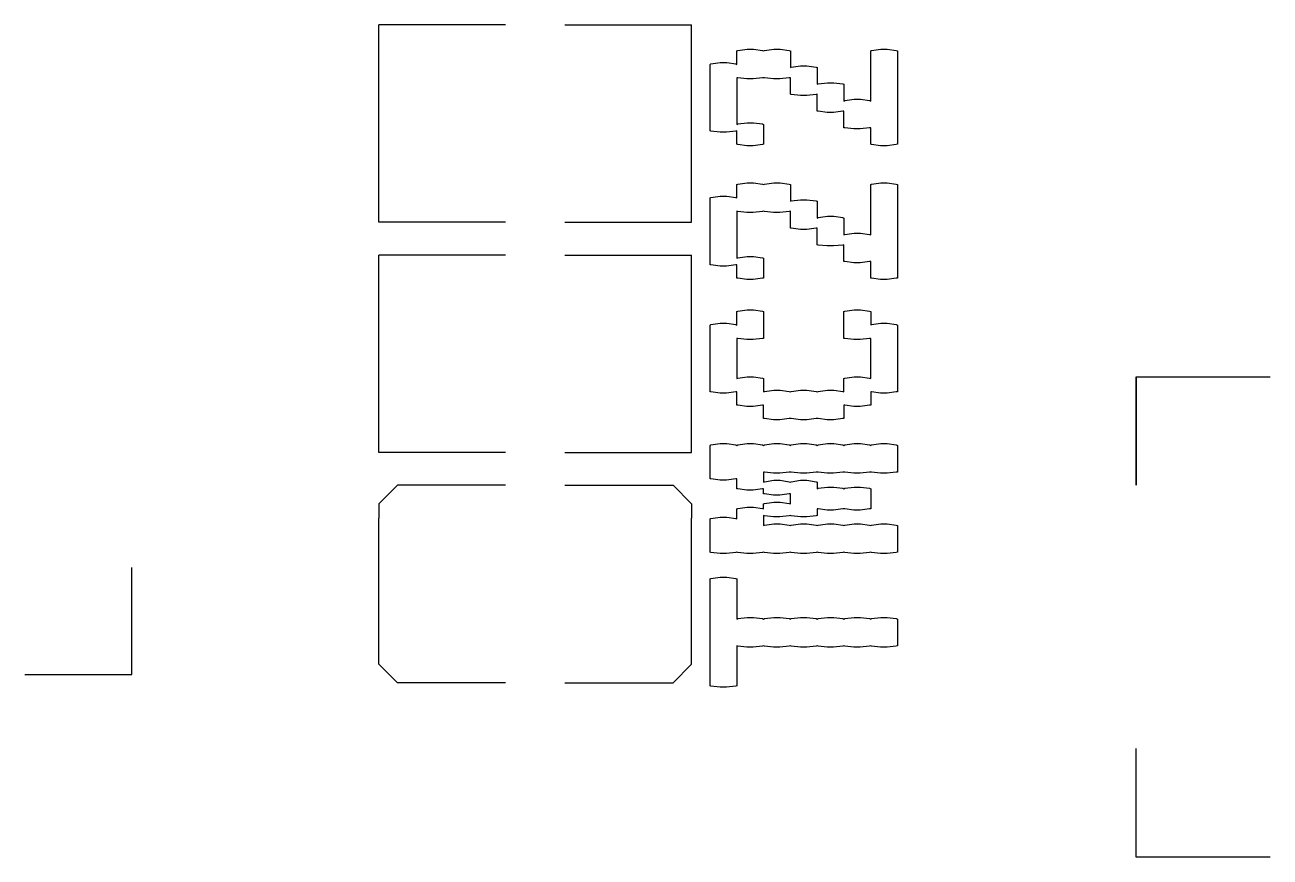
# Model space of a CAD drawing. Extents: x 0 to 132, y 0 to 98.
# Drawn here: x 64.05 to 71.61, y 57.97 to 63.03 of the extents above; entities that cross this region are included whole.
import ezdxf

# ---------------------------------------------------------------- set-up
doc = ezdxf.new("R2010")
doc.units = 0
doc.layers.get('0').update_dxf_attribs({"linetype": 'CONTINUOUS'})

msp = doc.modelspace()

# ---------------------------------------------------------------- linework, layer by layer
at = {"color": 0}
for p, q in [((66.197, 61.8285), (66.197, 63.0273)), ((66.9657, 63.0273), (66.197, 63.0273)), ((67.3269, 63.0273), (68.0956, 63.0273)), ((68.0956, 61.8285), (68.0956, 63.0273)), ((68.3715, 62.8689), (68.3768, 62.8717)), ((68.3715, 62.7874), (68.3715, 62.8689)), ((68.3768, 62.8717), (68.4332, 62.8798)), ((68.4332, 62.8798), (68.4526, 62.8798)), ((68.4526, 62.8798), (68.472, 62.8798)), ((68.472, 62.8798), (68.5271, 62.8717)), ((68.5271, 62.8717), (68.5341, 62.8689)), ((68.5341, 62.8689), (68.5394, 62.8717)), ((68.5394, 62.8717), (68.5959, 62.8798)), ((68.5959, 62.8798), (68.6153, 62.8798)), ((68.6153, 62.8798), (68.6347, 62.8798)), ((68.6347, 62.8798), (68.6897, 62.8717)), ((68.6897, 62.8717), (68.6964, 62.8689)), ((68.6964, 62.8689), (68.6964, 62.7683)), ((69.1843, 62.8689), (69.19, 62.8717)), ((69.1843, 62.5644), (69.1843, 62.8689)), ((69.19, 62.8717), (69.2464, 62.8798)), ((69.2464, 62.8798), (69.2658, 62.8798)), ((69.2658, 62.8798), (69.2848, 62.8798)), ((69.2848, 62.8798), (69.3402, 62.8717)), ((69.3402, 62.8717), (69.3469, 62.8689)), ((69.3469, 62.8689), (69.3469, 62.3013)), ((68.2142, 62.7902), (68.2706, 62.7987)), ((68.2706, 62.7987), (68.29, 62.7987)), ((68.29, 62.7987), (68.3094, 62.7987)), ((68.3094, 62.7987), (68.3645, 62.7902)), ((68.2089, 62.7874), (68.2142, 62.7902)), ((68.2089, 62.3824), (68.2089, 62.7874)), ((68.3645, 62.7902), (68.3715, 62.7874)), ((68.6964, 62.7683), (68.7021, 62.7712)), ((68.7021, 62.7712), (68.7585, 62.7779)), ((68.7585, 62.7779), (68.7779, 62.7779)), ((68.7779, 62.7779), (68.7973, 62.7779)), ((68.7973, 62.7779), (68.8523, 62.7712)), ((68.8523, 62.7712), (68.859, 62.7683)), ((68.859, 62.7683), (68.859, 62.6664)), ((68.3768, 62.7063), (68.3715, 62.7063)), ((68.3715, 62.7063), (68.3715, 62.4223)), ((68.4318, 62.6992), (68.3768, 62.7063)), ((68.4526, 62.6992), (68.4318, 62.6992)), ((68.4706, 62.6992), (68.4526, 62.6992)), ((68.5271, 62.7063), (68.4706, 62.6992)), ((68.5341, 62.7063), (68.5271, 62.7063)), ((68.5394, 62.7063), (68.5341, 62.7063)), ((68.5945, 62.6992), (68.5394, 62.7063)), ((68.6153, 62.6992), (68.5945, 62.6992)), ((68.6333, 62.6992), (68.6153, 62.6992)), ((68.6897, 62.7063), (68.6333, 62.6992)), ((68.6964, 62.7063), (68.6897, 62.7063)), ((68.6964, 62.6057), (68.6964, 62.7063)), ((68.859, 62.6664), (68.8647, 62.6692)), ((68.8647, 62.6692), (68.9211, 62.6759)), ((68.9211, 62.6759), (68.9405, 62.6759)), ((68.9405, 62.6759), (68.9599, 62.6759)), ((68.9599, 62.6759), (69.015, 62.6692)), ((69.015, 62.6692), (69.0217, 62.6664)), ((69.0217, 62.6664), (69.0217, 62.5644)), ((68.7021, 62.6043), (68.6964, 62.6057)), ((68.7571, 62.5972), (68.7021, 62.6043)), ((68.7779, 62.5972), (68.7571, 62.5972)), ((68.7959, 62.5972), (68.7779, 62.5972)), ((68.8523, 62.6043), (68.7959, 62.5972)), ((68.859, 62.6057), (68.8523, 62.6043)), ((68.859, 62.5038), (68.859, 62.6057)), ((69.0217, 62.5644), (69.0273, 62.5669)), ((69.0273, 62.5669), (69.0838, 62.5754)), ((69.0838, 62.5754), (69.1032, 62.5754)), ((69.1032, 62.5754), (69.1226, 62.5754)), ((69.1226, 62.5754), (69.1776, 62.5669)), ((69.1776, 62.5669), (69.1843, 62.5644)), ((68.8647, 62.5023), (68.859, 62.5038)), ((68.9197, 62.4953), (68.8647, 62.5023)), ((68.9405, 62.4953), (68.9197, 62.4953)), ((68.9585, 62.4953), (68.9405, 62.4953)), ((69.015, 62.5023), (68.9585, 62.4953)), ((69.0217, 62.5038), (69.015, 62.5023)), ((69.0217, 62.4018), (69.0217, 62.5038)), ((68.3715, 62.4223), (68.3768, 62.4251)), ((68.3768, 62.4251), (68.4332, 62.4321)), ((68.4332, 62.4321), (68.4526, 62.4321)), ((68.4526, 62.4321), (68.472, 62.4321)), ((68.472, 62.4321), (68.5271, 62.4251)), ((68.5271, 62.4251), (68.5341, 62.4223)), ((68.5341, 62.4223), (68.5341, 62.3013)), ((68.2142, 62.381), (68.2089, 62.3824)), ((68.2696, 62.3743), (68.2142, 62.381)), ((68.29, 62.3743), (68.2696, 62.3743)), ((68.308, 62.3743), (68.29, 62.3743)), ((68.3645, 62.381), (68.308, 62.3743)), ((68.3715, 62.3824), (68.3645, 62.381)), ((68.3715, 62.3013), (68.3715, 62.3824)), ((69.0273, 62.4018), (69.0217, 62.4018)), ((69.0824, 62.3947), (69.0273, 62.4018)), ((69.1032, 62.3947), (69.0824, 62.3947)), ((69.1212, 62.3947), (69.1032, 62.3947)), ((69.1776, 62.4018), (69.1212, 62.3947)), ((69.1843, 62.4018), (69.1776, 62.4018)), ((69.1843, 62.3013), (69.1843, 62.4018)), ((68.3768, 62.2999), (68.3715, 62.3013)), ((68.4318, 62.2928), (68.3768, 62.2999)), ((68.4526, 62.2928), (68.4318, 62.2928)), ((68.4706, 62.2928), (68.4526, 62.2928)), ((68.5271, 62.2999), (68.4706, 62.2928)), ((68.5341, 62.3013), (68.5271, 62.2999)), ((69.19, 62.2999), (69.1843, 62.3013)), ((69.245, 62.2928), (69.19, 62.2999)), ((69.2658, 62.2928), (69.245, 62.2928)), ((69.2838, 62.2928), (69.2658, 62.2928)), ((69.3402, 62.2999), (69.2838, 62.2928)), ((69.3469, 62.3013), (69.3402, 62.2999)), ((68.3715, 62.0571), (68.3768, 62.06)), ((68.3715, 61.976), (68.3715, 62.0571)), ((68.3768, 62.06), (68.4332, 62.067)), ((68.4332, 62.067), (68.4526, 62.067)), ((68.4526, 62.067), (68.472, 62.067)), ((68.472, 62.067), (68.5271, 62.06)), ((68.5271, 62.06), (68.5341, 62.0571)), ((68.5341, 62.0571), (68.5394, 62.06)), ((68.5394, 62.06), (68.5959, 62.067)), ((68.5959, 62.067), (68.6153, 62.067)), ((68.6153, 62.067), (68.6347, 62.067)), ((68.6347, 62.067), (68.6897, 62.06)), ((68.6897, 62.06), (68.6964, 62.0571)), ((68.6964, 62.0571), (68.6964, 61.9552)), ((69.1843, 62.0571), (69.19, 62.06)), ((69.1843, 61.7513), (69.1843, 62.0571)), ((69.19, 62.06), (69.2464, 62.067)), ((69.2464, 62.067), (69.2658, 62.067)), ((69.2658, 62.067), (69.2848, 62.067)), ((69.2848, 62.067), (69.3402, 62.06)), ((69.3402, 62.06), (69.3469, 62.0571)), ((69.3469, 62.0571), (69.3469, 61.4881)), ((68.2089, 61.976), (68.2142, 61.9788)), ((68.2089, 61.5692), (68.2089, 61.976)), ((68.2142, 61.9788), (68.2706, 61.9855)), ((68.2706, 61.9855), (68.29, 61.9855)), ((68.29, 61.9855), (68.3094, 61.9855)), ((68.3094, 61.9855), (68.3645, 61.9788)), ((68.3645, 61.9788), (68.3715, 61.976)), ((68.7021, 61.958), (68.7585, 61.9647)), ((68.7585, 61.9647), (68.7779, 61.9647)), ((68.7779, 61.9647), (68.7973, 61.9647)), ((68.7973, 61.9647), (68.8523, 61.958)), ((68.3768, 61.8931), (68.3715, 61.8945)), ((68.3715, 61.8945), (68.3715, 61.6095)), ((68.4318, 61.8864), (68.3768, 61.8931)), ((68.4526, 61.8864), (68.4318, 61.8864)), ((68.4706, 61.8864), (68.4526, 61.8864)), ((68.5271, 61.8931), (68.4706, 61.8864)), ((68.5341, 61.8945), (68.5271, 61.8931)), ((68.5394, 61.8931), (68.5341, 61.8945)), ((68.5945, 61.8864), (68.5394, 61.8931)), ((68.6153, 61.8864), (68.5945, 61.8864)), ((68.6333, 61.8864), (68.6153, 61.8864)), ((68.6897, 61.8931), (68.6333, 61.8864)), ((68.6964, 61.8945), (68.6897, 61.8931)), ((68.6964, 61.9552), (68.7021, 61.958)), ((68.6964, 61.7926), (68.6964, 61.8945)), ((68.8523, 61.958), (68.859, 61.9552)), ((68.859, 61.9552), (68.859, 61.8532)), ((66.9657, 61.8285), (66.197, 61.8285)), ((67.3269, 61.8285), (68.0956, 61.8285)), ((68.859, 61.8532), (68.8647, 61.8561)), ((68.8647, 61.8561), (68.9211, 61.8642)), ((68.9211, 61.8642), (68.9405, 61.8642)), ((68.9405, 61.8642), (68.9599, 61.8642)), ((68.9599, 61.8642), (69.015, 61.8561)), ((69.015, 61.8561), (69.0217, 61.8532)), ((69.0217, 61.8532), (69.0217, 61.7513)), ((68.7021, 61.7911), (68.6964, 61.7926)), ((68.7571, 61.7844), (68.7021, 61.7911)), ((68.7779, 61.7844), (68.7571, 61.7844)), ((68.7959, 61.7844), (68.7779, 61.7844)), ((68.8523, 61.7911), (68.7959, 61.7844)), ((68.859, 61.7926), (68.8523, 61.7911)), ((68.859, 61.6906), (68.859, 61.7926)), ((69.0217, 61.7513), (69.0273, 61.7541)), ((69.0273, 61.7541), (69.0838, 61.7622)), ((69.0838, 61.7622), (69.1032, 61.7622)), ((69.1032, 61.7622), (69.1226, 61.7622)), ((69.1226, 61.7622), (69.1776, 61.7541)), ((69.1776, 61.7541), (69.1843, 61.7513)), ((68.8647, 61.6892), (68.859, 61.6906)), ((68.9197, 61.6839), (68.8647, 61.6892)), ((68.9405, 61.6839), (68.9197, 61.6839)), ((68.9585, 61.6839), (68.9405, 61.6839)), ((69.015, 61.6892), (68.9585, 61.6839)), ((69.0217, 61.6906), (69.015, 61.6892)), ((69.0217, 61.5887), (69.0217, 61.6906)), ((66.197, 60.4284), (66.197, 61.6285)), ((66.9657, 61.6285), (66.197, 61.6285)), ((67.3269, 61.6285), (68.0956, 61.6285)), ((68.0956, 60.4284), (68.0956, 61.6285)), ((68.3715, 61.6095), (68.3768, 61.6119)), ((68.3768, 61.6119), (68.4332, 61.6204)), ((68.4332, 61.6204), (68.4526, 61.6204)), ((68.4526, 61.6204), (68.472, 61.6204)), ((68.472, 61.6204), (68.5271, 61.6119)), ((68.5271, 61.6119), (68.5341, 61.6095)), ((68.5341, 61.6095), (68.5341, 61.4881)), ((69.0273, 61.5887), (69.0217, 61.5887)), ((69.0824, 61.5819), (69.0273, 61.5887)), ((69.1776, 61.5887), (69.1212, 61.5819)), ((69.1843, 61.5887), (69.1776, 61.5887)), ((69.1843, 61.4881), (69.1843, 61.5887)), ((68.2142, 61.5678), (68.2089, 61.5692)), ((68.2696, 61.5611), (68.2142, 61.5678)), ((68.29, 61.5611), (68.2696, 61.5611)), ((68.308, 61.5611), (68.29, 61.5611)), ((68.3645, 61.5678), (68.308, 61.5611)), ((68.3715, 61.5692), (68.3645, 61.5678)), ((68.3715, 61.4881), (68.3715, 61.5692)), ((69.1032, 61.5819), (69.0824, 61.5819)), ((69.1212, 61.5819), (69.1032, 61.5819)), ((68.3768, 61.4867), (68.3715, 61.4881)), ((68.4318, 61.4796), (68.3768, 61.4867)), ((68.4526, 61.4796), (68.4318, 61.4796)), ((68.4706, 61.4796), (68.4526, 61.4796)), ((68.5271, 61.4867), (68.4706, 61.4796)), ((68.5341, 61.4881), (68.5271, 61.4867)), ((69.19, 61.4867), (69.1843, 61.4881)), ((69.245, 61.4796), (69.19, 61.4867)), ((69.2658, 61.4796), (69.245, 61.4796)), ((69.2838, 61.4796), (69.2658, 61.4796)), ((69.3402, 61.4867), (69.2838, 61.4796)), ((69.3469, 61.4881), (69.3402, 61.4867)), ((68.3715, 61.2842), (68.3768, 61.287)), ((68.3715, 61.2027), (68.3715, 61.2842)), ((68.3768, 61.287), (68.4332, 61.2951)), ((68.4332, 61.2951), (68.4526, 61.2951)), ((68.4526, 61.2951), (68.472, 61.2951)), ((68.472, 61.2951), (68.5271, 61.287)), ((68.5271, 61.287), (68.5341, 61.2842)), ((68.5341, 61.2842), (68.5341, 61.1216)), ((69.0217, 61.2842), (69.0273, 61.287)), ((69.0217, 61.1216), (69.0217, 61.2842)), ((69.0273, 61.287), (69.0838, 61.2951)), ((69.0838, 61.2951), (69.1032, 61.2951)), ((69.1032, 61.2951), (69.1226, 61.2951)), ((69.1226, 61.2951), (69.1776, 61.287)), ((69.1776, 61.287), (69.1843, 61.2842)), ((69.1843, 61.2842), (69.1843, 61.2027)), ((68.2089, 61.2027), (68.2142, 61.2055)), ((68.2142, 61.2055), (68.2706, 61.214)), ((68.2706, 61.214), (68.29, 61.214)), ((68.29, 61.214), (68.3094, 61.214)), ((68.3094, 61.214), (68.3645, 61.2055)), ((68.3645, 61.2055), (68.3715, 61.2027)), ((69.1843, 61.2027), (69.19, 61.2055)), ((69.19, 61.2055), (69.2464, 61.214)), ((69.2464, 61.214), (69.2658, 61.214)), ((69.2658, 61.214), (69.2848, 61.214)), ((69.2848, 61.214), (69.3402, 61.2055)), ((69.3402, 61.2055), (69.3469, 61.2027)), ((68.2089, 60.7963), (68.2089, 61.2027)), ((69.3469, 61.2027), (69.3469, 60.7963)), ((68.3768, 61.1216), (68.3715, 61.1216)), ((68.3715, 61.1216), (68.3715, 60.8774)), ((68.4318, 61.1145), (68.3768, 61.1216)), ((68.4526, 61.1145), (68.4318, 61.1145)), ((68.4706, 61.1145), (68.4526, 61.1145)), ((68.5271, 61.1216), (68.4706, 61.1145)), ((68.5341, 61.1216), (68.5271, 61.1216)), ((69.0273, 61.1216), (69.0217, 61.1216)), ((69.0824, 61.1145), (69.0273, 61.1216)), ((69.1032, 61.1145), (69.0824, 61.1145)), ((69.1212, 61.1145), (69.1032, 61.1145)), ((69.1776, 61.1216), (69.1212, 61.1145)), ((69.1843, 61.1216), (69.1776, 61.1216)), ((69.1843, 60.8774), (69.1843, 61.1216)), ((68.3715, 60.8774), (68.3768, 60.8803)), ((68.3768, 60.8803), (68.4332, 60.8887)), ((68.4332, 60.8887), (68.4526, 60.8887)), ((68.4526, 60.8887), (68.472, 60.8887)), ((68.472, 60.8887), (68.5271, 60.8803)), ((68.5271, 60.8803), (68.5341, 60.8774)), ((68.5341, 60.8774), (68.5341, 60.7963)), ((69.0217, 60.8774), (69.0273, 60.8803)), ((69.0217, 60.7963), (69.0217, 60.8774)), ((69.0273, 60.8803), (69.0838, 60.8887)), ((69.0838, 60.8887), (69.1032, 60.8887)), ((69.1032, 60.8887), (69.1226, 60.8887)), ((69.1226, 60.8887), (69.1776, 60.8803)), ((69.1776, 60.8803), (69.1843, 60.8774)), ((70.7969, 60.2287), (70.7969, 60.8887)), ((70.7969, 60.8887), (70.7969, 60.2287)), ((70.7969, 60.2287), (70.7969, 60.8887)), ((70.7969, 60.8887), (71.6111, 60.8887)), ((68.2142, 60.7963), (68.2089, 60.7963)), ((68.2696, 60.7893), (68.2142, 60.7963)), ((68.29, 60.7893), (68.2696, 60.7893)), ((68.308, 60.7893), (68.29, 60.7893)), ((68.3645, 60.7963), (68.308, 60.7893)), ((68.3715, 60.7963), (68.3645, 60.7963)), ((68.3715, 60.7148), (68.3715, 60.7963)), ((68.5341, 60.7963), (68.5394, 60.7991)), ((68.5394, 60.7991), (68.5959, 60.8072)), ((68.5959, 60.8072), (68.6153, 60.8072)), ((68.6153, 60.8072), (68.6347, 60.8072)), ((68.6347, 60.8072), (68.6897, 60.7991)), ((68.6897, 60.7991), (68.6964, 60.7963)), ((68.6964, 60.7963), (68.7021, 60.7991)), ((68.7021, 60.7991), (68.7585, 60.8072)), ((68.7585, 60.8072), (68.7779, 60.8072)), ((68.7779, 60.8072), (68.7973, 60.8072)), ((68.7973, 60.8072), (68.8523, 60.7991)), ((68.8523, 60.7991), (68.859, 60.7963)), ((68.859, 60.7963), (68.8647, 60.7991)), ((68.8647, 60.7991), (68.9211, 60.8072)), ((68.9211, 60.8072), (68.9405, 60.8072)), ((68.9405, 60.8072), (68.9599, 60.8072)), ((68.9599, 60.8072), (69.015, 60.7991)), ((69.015, 60.7991), (69.0217, 60.7963)), ((69.19, 60.7963), (69.1843, 60.7963)), ((69.1843, 60.7963), (69.1843, 60.7148)), ((69.245, 60.7893), (69.19, 60.7963)), ((69.2658, 60.7893), (69.245, 60.7893)), ((69.2838, 60.7893), (69.2658, 60.7893)), ((69.3402, 60.7963), (69.2838, 60.7893)), ((69.3469, 60.7963), (69.3402, 60.7963)), ((68.3768, 60.7148), (68.3715, 60.7148)), ((68.4318, 60.7081), (68.3768, 60.7148)), ((68.4526, 60.7081), (68.4318, 60.7081)), ((68.4706, 60.7081), (68.4526, 60.7081)), ((68.5271, 60.7148), (68.4706, 60.7081)), ((68.5341, 60.7148), (68.5271, 60.7148)), ((68.5341, 60.6337), (68.5341, 60.7148)), ((69.0273, 60.7148), (69.0217, 60.7148)), ((69.0217, 60.7148), (69.0217, 60.6337)), ((69.0824, 60.7081), (69.0273, 60.7148)), ((69.1032, 60.7081), (69.0824, 60.7081)), ((69.1212, 60.7081), (69.1032, 60.7081)), ((69.1776, 60.7148), (69.1212, 60.7081)), ((69.1843, 60.7148), (69.1776, 60.7148)), ((68.5394, 60.6337), (68.5341, 60.6337)), ((68.5945, 60.6266), (68.5394, 60.6337)), ((68.6153, 60.6266), (68.5945, 60.6266)), ((68.6333, 60.6266), (68.6153, 60.6266)), ((68.6897, 60.6337), (68.6333, 60.6266)), ((68.6964, 60.6337), (68.6897, 60.6337)), ((68.7021, 60.6337), (68.6964, 60.6337)), ((68.7571, 60.6266), (68.7021, 60.6337)), ((68.7779, 60.6266), (68.7571, 60.6266)), ((68.7959, 60.6266), (68.7779, 60.6266)), ((68.8523, 60.6337), (68.7959, 60.6266)), ((68.859, 60.6337), (68.8523, 60.6337)), ((68.8647, 60.6337), (68.859, 60.6337)), ((68.9197, 60.6266), (68.8647, 60.6337)), ((68.9405, 60.6266), (68.9197, 60.6266)), ((68.9585, 60.6266), (68.9405, 60.6266)), ((69.015, 60.6337), (68.9585, 60.6266)), ((69.0217, 60.6337), (69.015, 60.6337)), ((68.2089, 60.4711), (68.2142, 60.4739)), ((68.2089, 60.2686), (68.2089, 60.4711)), ((68.2142, 60.4739), (68.2706, 60.482)), ((68.2706, 60.482), (68.29, 60.482)), ((68.29, 60.482), (68.3094, 60.482)), ((68.3094, 60.482), (68.3645, 60.4739)), ((68.3645, 60.4739), (68.3715, 60.4711)), ((68.3715, 60.4711), (68.3768, 60.4739)), ((68.3768, 60.4739), (68.4332, 60.482)), ((68.4332, 60.482), (68.4526, 60.482)), ((68.4526, 60.482), (68.472, 60.482)), ((68.472, 60.482), (68.5271, 60.4739)), ((68.5271, 60.4739), (68.5341, 60.4711)), ((68.5341, 60.4711), (68.5394, 60.4739)), ((68.5394, 60.4739), (68.5959, 60.482)), ((68.5959, 60.482), (68.6153, 60.482)), ((68.6153, 60.482), (68.6347, 60.482)), ((68.6347, 60.482), (68.6897, 60.4739)), ((68.6897, 60.4739), (68.6964, 60.4711)), ((68.6964, 60.4711), (68.7021, 60.4739)), ((68.7021, 60.4739), (68.7585, 60.482)), ((68.7585, 60.482), (68.7779, 60.482)), ((68.7779, 60.482), (68.7973, 60.482)), ((68.7973, 60.482), (68.8523, 60.4739)), ((68.8523, 60.4739), (68.859, 60.4711)), ((68.859, 60.4711), (68.8647, 60.4739)), ((68.8647, 60.4739), (68.9211, 60.482)), ((68.9211, 60.482), (68.9405, 60.482)), ((68.9405, 60.482), (68.9599, 60.482)), ((68.9599, 60.482), (69.015, 60.4739)), ((69.015, 60.4739), (69.0217, 60.4711)), ((69.0217, 60.4711), (69.0273, 60.4739)), ((69.0273, 60.4739), (69.0838, 60.482)), ((69.0838, 60.482), (69.1032, 60.482)), ((69.1032, 60.482), (69.1226, 60.482)), ((69.1226, 60.482), (69.1776, 60.4739)), ((69.1776, 60.4739), (69.1843, 60.4711)), ((69.1843, 60.4711), (69.19, 60.4739)), ((69.19, 60.4739), (69.2464, 60.482)), ((69.2464, 60.482), (69.2658, 60.482)), ((69.2658, 60.482), (69.2848, 60.482)), ((69.2848, 60.482), (69.3402, 60.4739)), ((69.3402, 60.4739), (69.3469, 60.4711)), ((69.3469, 60.4711), (69.3469, 60.3084)), ((66.9657, 60.4284), (66.197, 60.4284)), ((67.3269, 60.4284), (68.0956, 60.4284)), ((68.5394, 60.3084), (68.5341, 60.3084)), ((68.5341, 60.3084), (68.5341, 60.2477)), ((68.5945, 60.3017), (68.5394, 60.3084)), ((68.6153, 60.3017), (68.5945, 60.3017)), ((68.6333, 60.3017), (68.6153, 60.3017)), ((68.6897, 60.3084), (68.6333, 60.3017)), ((68.6964, 60.3084), (68.6897, 60.3084)), ((68.7021, 60.3084), (68.6964, 60.3084)), ((68.7571, 60.3017), (68.7021, 60.3084)), ((68.7779, 60.3017), (68.7571, 60.3017)), ((68.7959, 60.3017), (68.7779, 60.3017)), ((68.8523, 60.3084), (68.7959, 60.3017)), ((68.859, 60.3084), (68.8523, 60.3084)), ((68.8647, 60.3084), (68.859, 60.3084)), ((68.9197, 60.3017), (68.8647, 60.3084)), ((68.9405, 60.3017), (68.9197, 60.3017)), ((68.9585, 60.3017), (68.9405, 60.3017)), ((69.015, 60.3084), (68.9585, 60.3017)), ((69.0217, 60.3084), (69.015, 60.3084)), ((69.0273, 60.3084), (69.0217, 60.3084)), ((69.0824, 60.3017), (69.0273, 60.3084)), ((69.1032, 60.3017), (69.0824, 60.3017)), ((69.1212, 60.3017), (69.1032, 60.3017)), ((69.1776, 60.3084), (69.1212, 60.3017)), ((69.1843, 60.3084), (69.1776, 60.3084)), ((69.19, 60.3084), (69.1843, 60.3084)), ((69.245, 60.3017), (69.19, 60.3084)), ((69.2658, 60.3017), (69.245, 60.3017)), ((69.2838, 60.3017), (69.2658, 60.3017)), ((69.3402, 60.3084), (69.2838, 60.3017)), ((69.3469, 60.3084), (69.3402, 60.3084)), ((66.3085, 60.2287), (66.197, 60.1169)), ((66.3455, 60.2287), (66.3085, 60.2287)), ((66.9657, 60.2287), (66.3455, 60.2287)), ((67.3269, 60.2287), (67.9468, 60.2287)), ((67.9468, 60.2287), (67.9842, 60.2287)), ((67.9842, 60.2287), (68.0956, 60.1169)), ((68.2142, 60.2671), (68.2089, 60.2686)), ((68.2696, 60.2601), (68.2142, 60.2671)), ((68.29, 60.2601), (68.2696, 60.2601)), ((68.308, 60.2601), (68.29, 60.2601)), ((68.3645, 60.2671), (68.308, 60.2601)), ((68.3715, 60.2686), (68.3645, 60.2671)), ((68.3715, 60.2079), (68.3715, 60.2686)), ((68.5341, 60.2477), (68.5394, 60.2506)), ((68.5394, 60.2506), (68.5959, 60.259)), ((68.5959, 60.259), (68.6153, 60.259)), ((68.6153, 60.259), (68.6347, 60.259)), ((68.6347, 60.259), (68.6897, 60.2506)), ((68.6897, 60.2506), (68.6964, 60.2477)), ((68.6964, 60.2477), (68.7021, 60.2506)), ((68.7021, 60.2506), (68.7585, 60.259)), ((68.7585, 60.259), (68.7779, 60.259)), ((68.7779, 60.259), (68.7973, 60.259)), ((68.7973, 60.259), (68.8523, 60.2506)), ((68.8523, 60.2506), (68.859, 60.2477)), ((68.859, 60.2477), (68.859, 60.2079)), ((68.3768, 60.2065), (68.3715, 60.2079)), ((68.4318, 60.1998), (68.3768, 60.2065)), ((68.4526, 60.1998), (68.4318, 60.1998)), ((68.4706, 60.1998), (68.4526, 60.1998)), ((68.5271, 60.2065), (68.4706, 60.1998)), ((68.5341, 60.2079), (68.5271, 60.2065)), ((68.5341, 60.1775), (68.5341, 60.2079)), ((68.5394, 60.1761), (68.5341, 60.1775)), ((68.5945, 60.1694), (68.5394, 60.1761)), ((68.6153, 60.1694), (68.5945, 60.1694)), ((68.6333, 60.1694), (68.6153, 60.1694)), ((68.6897, 60.1761), (68.6333, 60.1694)), ((68.6964, 60.1775), (68.6897, 60.1761)), ((68.6964, 60.1155), (68.6964, 60.1775)), ((68.859, 60.2079), (68.8647, 60.2107)), ((68.8647, 60.2107), (68.9211, 60.2174)), ((68.9211, 60.2174), (68.9405, 60.2174)), ((68.9405, 60.2174), (68.9599, 60.2174)), ((68.9599, 60.2174), (69.015, 60.2107)), ((69.015, 60.2107), (69.0217, 60.2079)), ((69.0217, 60.2079), (69.0273, 60.2107)), ((69.0273, 60.2107), (69.0838, 60.2174)), ((69.0838, 60.2174), (69.1032, 60.2174)), ((69.1032, 60.2174), (69.1226, 60.2174)), ((69.1226, 60.2174), (69.1776, 60.2107)), ((69.1776, 60.2107), (69.1843, 60.2079)), ((69.1843, 60.2079), (69.1843, 60.0851)), ((66.197, 60.1169), (66.197, 60.0784)), ((66.197, 60.0784), (66.197, 60.0287)), ((68.0956, 60.1169), (68.0956, 60.0784)), ((68.0956, 60.0784), (68.0956, 60.0287)), ((68.3715, 60.0851), (68.3768, 60.0879)), ((68.3715, 60.0244), (68.3715, 60.0851)), ((68.3768, 60.0879), (68.4332, 60.0964)), ((68.4332, 60.0964), (68.4526, 60.0964)), ((68.4526, 60.0964), (68.472, 60.0964)), ((68.472, 60.0964), (68.5271, 60.0879)), ((68.5271, 60.0879), (68.5341, 60.0851)), ((68.5341, 60.1155), (68.5394, 60.1183)), ((68.5341, 60.0851), (68.5341, 60.1155)), ((68.5394, 60.1183), (68.5959, 60.1267)), ((68.5959, 60.1267), (68.6153, 60.1267)), ((68.6153, 60.1267), (68.6347, 60.1267)), ((68.6347, 60.1267), (68.6897, 60.1183)), ((68.6897, 60.1183), (68.6964, 60.1155)), ((68.8647, 60.0851), (68.859, 60.0851)), ((68.859, 60.0851), (68.859, 60.0452)), ((68.9197, 60.0784), (68.8647, 60.0851)), ((68.9405, 60.0784), (68.9197, 60.0784)), ((68.9585, 60.0784), (68.9405, 60.0784)), ((69.015, 60.0851), (68.9585, 60.0784)), ((69.0217, 60.0851), (69.015, 60.0851)), ((69.0273, 60.0851), (69.0217, 60.0851)), ((69.0824, 60.0784), (69.0273, 60.0851)), ((69.1032, 60.0784), (69.0824, 60.0784)), ((69.1212, 60.0784), (69.1032, 60.0784)), ((69.1776, 60.0851), (69.1212, 60.0784)), ((69.1843, 60.0851), (69.1776, 60.0851)), ((66.197, 59.2282), (66.197, 60.0287)), ((68.0956, 59.2282), (68.0956, 60.0287)), ((68.2089, 60.0244), (68.2142, 60.0273)), ((68.2089, 59.8219), (68.2089, 60.0244)), ((68.2142, 60.0273), (68.2706, 60.0343)), ((68.2706, 60.0343), (68.29, 60.0343)), ((68.29, 60.0343), (68.3094, 60.0343)), ((68.3094, 60.0343), (68.3645, 60.0273)), ((68.3645, 60.0273), (68.3715, 60.0244)), ((68.5394, 60.0438), (68.5341, 60.0452)), ((68.5341, 60.0452), (68.5341, 59.9846)), ((68.5945, 60.0371), (68.5394, 60.0438)), ((68.5394, 59.986), (68.5959, 59.9944)), ((68.6153, 60.0371), (68.5945, 60.0371)), ((68.5959, 59.9944), (68.6153, 59.9944)), ((68.6333, 60.0371), (68.6153, 60.0371)), ((68.6153, 59.9944), (68.6347, 59.9944)), ((68.6897, 60.0438), (68.6333, 60.0371)), ((68.6347, 59.9944), (68.6897, 59.986)), ((68.6964, 60.0452), (68.6897, 60.0438)), ((68.7021, 60.0438), (68.6964, 60.0452)), ((68.7571, 60.0371), (68.7021, 60.0438)), ((68.7021, 59.986), (68.7585, 59.9944)), ((68.7779, 60.0371), (68.7571, 60.0371)), ((68.7585, 59.9944), (68.7779, 59.9944)), ((68.7959, 60.0371), (68.7779, 60.0371)), ((68.7779, 59.9944), (68.7973, 59.9944)), ((68.8523, 60.0438), (68.7959, 60.0371)), ((68.7973, 59.9944), (68.8523, 59.986)), ((68.859, 60.0452), (68.8523, 60.0438)), ((68.8647, 59.986), (68.9211, 59.9944)), ((68.9211, 59.9944), (68.9405, 59.9944)), ((68.9405, 59.9944), (68.9599, 59.9944)), ((68.9599, 59.9944), (69.015, 59.986)), ((69.0273, 59.986), (69.0838, 59.9944)), ((69.0838, 59.9944), (69.1032, 59.9944)), ((69.1032, 59.9944), (69.1226, 59.9944)), ((69.1226, 59.9944), (69.1776, 59.986)), ((69.19, 59.986), (69.2464, 59.9944)), ((69.2464, 59.9944), (69.2658, 59.9944)), ((69.2658, 59.9944), (69.2848, 59.9944)), ((69.2848, 59.9944), (69.3402, 59.986)), ((68.5341, 59.9846), (68.5394, 59.986)), ((68.6897, 59.986), (68.6964, 59.9846)), ((68.6964, 59.9846), (68.7021, 59.986)), ((68.8523, 59.986), (68.859, 59.9846)), ((68.859, 59.9846), (68.8647, 59.986)), ((69.015, 59.986), (69.0217, 59.9846)), ((69.0217, 59.9846), (69.0273, 59.986)), ((69.1776, 59.986), (69.1843, 59.9846)), ((69.1843, 59.9846), (69.19, 59.986)), ((69.3402, 59.986), (69.3469, 59.9846)), ((69.3469, 59.9846), (69.3469, 59.8219)), ((68.2142, 59.8205), (68.2089, 59.8219)), ((68.2696, 59.8138), (68.2142, 59.8205)), ((68.29, 59.8138), (68.2696, 59.8138)), ((68.308, 59.8138), (68.29, 59.8138)), ((68.3645, 59.8205), (68.308, 59.8138)), ((68.3715, 59.8219), (68.3645, 59.8205)), ((68.3768, 59.8205), (68.3715, 59.8219)), ((68.4318, 59.8138), (68.3768, 59.8205)), ((68.4526, 59.8138), (68.4318, 59.8138)), ((68.4706, 59.8138), (68.4526, 59.8138)), ((68.5271, 59.8205), (68.4706, 59.8138)), ((68.5341, 59.8219), (68.5271, 59.8205)), ((68.5394, 59.8205), (68.5341, 59.8219)), ((68.5945, 59.8138), (68.5394, 59.8205)), ((68.6153, 59.8138), (68.5945, 59.8138)), ((68.6333, 59.8138), (68.6153, 59.8138)), ((68.6897, 59.8205), (68.6333, 59.8138)), ((68.6964, 59.8219), (68.6897, 59.8205)), ((68.7021, 59.8205), (68.6964, 59.8219)), ((68.7571, 59.8138), (68.7021, 59.8205)), ((68.7779, 59.8138), (68.7571, 59.8138)), ((68.7959, 59.8138), (68.7779, 59.8138)), ((68.8523, 59.8205), (68.7959, 59.8138)), ((68.859, 59.8219), (68.8523, 59.8205)), ((68.8647, 59.8205), (68.859, 59.8219)), ((68.9197, 59.8138), (68.8647, 59.8205)), ((68.9405, 59.8138), (68.9197, 59.8138)), ((68.9585, 59.8138), (68.9405, 59.8138)), ((69.015, 59.8205), (68.9585, 59.8138)), ((69.0217, 59.8219), (69.015, 59.8205)), ((69.0273, 59.8205), (69.0217, 59.8219)), ((69.0824, 59.8138), (69.0273, 59.8205)), ((69.1032, 59.8138), (69.0824, 59.8138)), ((69.1212, 59.8138), (69.1032, 59.8138)), ((69.1776, 59.8205), (69.1212, 59.8138)), ((69.1843, 59.8219), (69.1776, 59.8205)), ((69.19, 59.8205), (69.1843, 59.8219)), ((69.245, 59.8138), (69.19, 59.8205)), ((69.2658, 59.8138), (69.245, 59.8138)), ((69.2838, 59.8138), (69.2658, 59.8138)), ((69.3402, 59.8205), (69.2838, 59.8138)), ((69.3469, 59.8219), (69.3402, 59.8205)), ((64.6963, 59.0793), (64.6963, 59.7285)), ((68.2089, 59.6593), (68.2142, 59.6621)), ((68.2089, 59.0091), (68.2089, 59.6593)), ((68.2142, 59.6621), (68.2706, 59.6692)), ((68.2706, 59.6692), (68.29, 59.6692)), ((68.29, 59.6692), (68.3094, 59.6692)), ((68.3094, 59.6692), (68.3645, 59.6621)), ((68.3645, 59.6621), (68.3715, 59.6593)), ((68.3715, 59.6593), (68.3715, 59.4155)), ((68.3715, 59.4155), (68.3768, 59.4184)), ((68.3768, 59.4184), (68.4332, 59.4251)), ((68.4332, 59.4251), (68.4526, 59.4251)), ((68.4526, 59.4251), (68.472, 59.4251)), ((68.472, 59.4251), (68.5271, 59.4184)), ((68.5271, 59.4184), (68.5341, 59.4155)), ((68.5341, 59.4155), (68.5394, 59.4184)), ((68.5394, 59.4184), (68.5959, 59.4251)), ((68.5959, 59.4251), (68.6153, 59.4251)), ((68.6153, 59.4251), (68.6347, 59.4251)), ((68.6347, 59.4251), (68.6897, 59.4184)), ((68.6897, 59.4184), (68.6964, 59.4155)), ((68.6964, 59.4155), (68.7021, 59.4184)), ((68.7021, 59.4184), (68.7585, 59.4251)), ((68.7585, 59.4251), (68.7779, 59.4251)), ((68.7779, 59.4251), (68.7973, 59.4251)), ((68.7973, 59.4251), (68.8523, 59.4184)), ((68.8523, 59.4184), (68.859, 59.4155)), ((68.859, 59.4155), (68.8647, 59.4184)), ((68.8647, 59.4184), (68.9211, 59.4251)), ((68.9211, 59.4251), (68.9405, 59.4251)), ((68.9405, 59.4251), (68.9599, 59.4251)), ((68.9599, 59.4251), (69.015, 59.4184)), ((69.015, 59.4184), (69.0217, 59.4155)), ((69.0217, 59.4155), (69.0273, 59.4184)), ((69.0273, 59.4184), (69.0838, 59.4251)), ((69.0838, 59.4251), (69.1032, 59.4251)), ((69.1032, 59.4251), (69.1226, 59.4251)), ((69.1226, 59.4251), (69.1776, 59.4184)), ((69.1776, 59.4184), (69.1843, 59.4155)), ((69.1843, 59.4155), (69.19, 59.4184)), ((69.19, 59.4184), (69.2464, 59.4251)), ((69.2464, 59.4251), (69.2658, 59.4251)), ((69.2658, 59.4251), (69.2848, 59.4251)), ((69.2848, 59.4251), (69.3402, 59.4184)), ((69.3402, 59.4184), (69.3469, 59.4155)), ((69.3469, 59.4155), (69.3469, 59.2529)), ((68.3768, 59.2515), (68.3715, 59.2529)), ((68.3715, 59.2529), (68.3715, 59.0091)), ((68.4318, 59.2448), (68.3768, 59.2515)), ((68.4526, 59.2448), (68.4318, 59.2448)), ((68.4706, 59.2448), (68.4526, 59.2448)), ((68.5271, 59.2515), (68.4706, 59.2448)), ((68.5341, 59.2529), (68.5271, 59.2515)), ((68.5394, 59.2515), (68.5341, 59.2529)), ((68.5945, 59.2448), (68.5394, 59.2515)), ((68.6153, 59.2448), (68.5945, 59.2448)), ((68.6333, 59.2448), (68.6153, 59.2448)), ((68.6897, 59.2515), (68.6333, 59.2448)), ((68.6964, 59.2529), (68.6897, 59.2515)), ((68.7021, 59.2515), (68.6964, 59.2529)), ((68.7571, 59.2448), (68.7021, 59.2515)), ((68.7779, 59.2448), (68.7571, 59.2448)), ((68.7959, 59.2448), (68.7779, 59.2448)), ((68.8523, 59.2515), (68.7959, 59.2448)), ((68.859, 59.2529), (68.8523, 59.2515)), ((68.8647, 59.2515), (68.859, 59.2529)), ((68.9197, 59.2448), (68.8647, 59.2515)), ((68.9405, 59.2448), (68.9197, 59.2448)), ((68.9585, 59.2448), (68.9405, 59.2448)), ((69.015, 59.2515), (68.9585, 59.2448)), ((69.0217, 59.2529), (69.015, 59.2515)), ((69.0273, 59.2515), (69.0217, 59.2529)), ((69.0824, 59.2448), (69.0273, 59.2515)), ((69.1032, 59.2448), (69.0824, 59.2448)), ((69.1212, 59.2448), (69.1032, 59.2448)), ((69.1776, 59.2515), (69.1212, 59.2448)), ((69.1843, 59.2529), (69.1776, 59.2515)), ((69.19, 59.2515), (69.1843, 59.2529)), ((69.245, 59.2448), (69.19, 59.2515)), ((69.2658, 59.2448), (69.245, 59.2448)), ((69.2838, 59.2448), (69.2658, 59.2448)), ((69.3402, 59.2515), (69.2838, 59.2448)), ((69.3469, 59.2529), (69.3402, 59.2515)), ((66.197, 59.1785), (66.197, 59.2282)), ((66.197, 59.1414), (66.197, 59.1785)), ((68.0956, 59.1785), (68.0956, 59.2282)), ((68.0956, 59.1414), (68.0956, 59.1785)), ((66.3085, 59.0282), (66.197, 59.1414)), ((67.9842, 59.0282), (68.0956, 59.1414)), ((64.0457, 59.0793), (64.6963, 59.0793)), ((66.3455, 59.0282), (66.3085, 59.0282)), ((66.9657, 59.0282), (66.3455, 59.0282)), ((67.3269, 59.0282), (67.9468, 59.0282)), ((67.9468, 59.0282), (67.9842, 59.0282)), ((68.2142, 59.0077), (68.2089, 59.0091)), ((68.2696, 59.0007), (68.2142, 59.0077)), ((68.29, 59.0007), (68.2696, 59.0007)), ((68.308, 59.0007), (68.29, 59.0007)), ((68.3645, 59.0077), (68.308, 59.0007)), ((68.3715, 59.0091), (68.3645, 59.0077)), ((70.7969, 57.9684), (70.7969, 58.6285)), ((71.6111, 57.9684), (70.7969, 57.9684))]:
    msp.add_line(p, q, dxfattribs=at)

doc.saveas('drawing.dxf')
